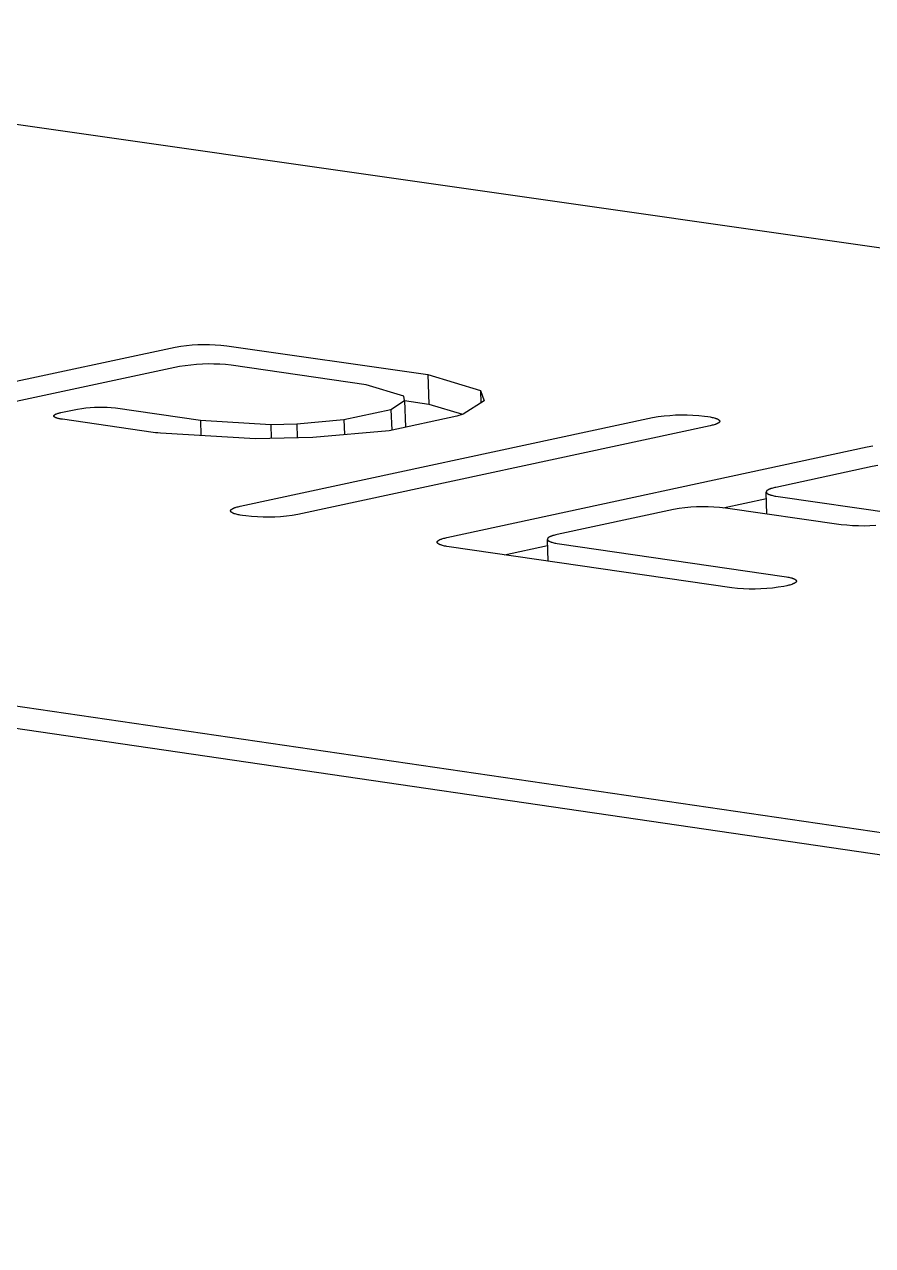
# Model space of a CAD drawing. Header units: millimetres. Extents: x -1283 to 2747, y -259 to 2557.
# Drawn here: x -535.89 to -512.6, y 945.01 to 978.54 of the extents above; entities that cross this region are included whole.
import ezdxf

# ---------------------------------------------------------------- set-up
doc = ezdxf.new("R2010")
doc.units = ezdxf.units.MM
doc.header["$MEASUREMENT"] = 0
doc.layers.add('Utwórz2D linie widoczne', color=7, linetype='Continuous', true_color=0x000000)

msp = doc.modelspace()

# ---------------------------------------------------------------- linework, layer by layer
at = {"layer": 'Utwórz2D linie widoczne'}
for p, q in [((-393.259, 955.363), (-619.191, 987.682)), ((-661.846, 978.192), (-439.773, 945.755)), ((-665.258, 978.093), (-438.953, 945.012)), ((-531.283, 969.743), (-531.125, 969.753)), ((-531.125, 969.753), (-530.967, 969.757)), ((-530.967, 969.757), (-530.809, 969.756)), ((-530.809, 969.756), (-530.65, 969.75)), ((-530.65, 969.75), (-530.492, 969.739)), ((-543.212, 967.235), (-531.755, 969.684)), ((-531.755, 969.684), (-531.598, 969.709)), ((-531.598, 969.709), (-531.441, 969.728)), ((-531.441, 969.728), (-531.283, 969.743)), ((-530.492, 969.739), (-530.335, 969.722)), ((-530.335, 969.722), (-524.812, 968.927)), ((-531.633, 969.147), (-541.639, 967.007)), ((-531.476, 969.172), (-531.633, 969.147)), ((-531.319, 969.192), (-531.476, 969.172)), ((-531.161, 969.206), (-531.319, 969.192)), ((-531.003, 969.216), (-531.161, 969.206)), ((-530.845, 969.22), (-531.003, 969.216)), ((-530.686, 969.219), (-530.845, 969.22)), ((-530.528, 969.213), (-530.686, 969.219)), ((-530.369, 969.202), (-530.528, 969.213)), ((-530.212, 969.186), (-530.369, 969.202)), ((-526.506, 968.651), (-530.212, 969.186)), ((-524.812, 968.927), (-523.37, 968.491)), ((-524.812, 968.927), (-524.785, 968.118)), ((-525.47, 968.341), (-526.506, 968.651)), ((-523.37, 968.491), (-523.268, 968.212)), ((-523.37, 968.491), (-523.359, 968.155)), ((-525.824, 967.969), (-525.449, 968.214)), ((-525.449, 968.214), (-525.47, 968.341)), ((-525.449, 968.214), (-525.425, 967.485)), ((-525.449, 968.214), (-524.785, 968.118)), ((-524.785, 968.118), (-523.858, 967.838)), ((-523.268, 968.212), (-523.846, 967.845)), ((-535.081, 967.799), (-535.08, 967.8)), ((-535.081, 967.798), (-535.081, 967.799)), ((-535.081, 967.797), (-535.081, 967.798)), ((-535.081, 967.798), (-535.081, 967.798)), ((-535.081, 967.796), (-535.081, 967.797)), ((-535.081, 967.795), (-535.081, 967.796)), ((-535.081, 967.794), (-535.081, 967.795)), ((-535.081, 967.793), (-535.081, 967.794)), ((-535.081, 967.792), (-535.081, 967.793)), ((-535.081, 967.791), (-535.081, 967.792)), ((-535.081, 967.792), (-535.081, 967.792)), ((-535.081, 967.79), (-535.081, 967.791)), ((-535.081, 967.789), (-535.081, 967.79)), ((-535.081, 967.788), (-535.081, 967.789)), ((-535.08, 967.787), (-535.081, 967.788)), ((-535.08, 967.803), (-535.079, 967.804)), ((-535.08, 967.802), (-535.08, 967.803)), ((-535.08, 967.801), (-535.08, 967.802)), ((-535.08, 967.8), (-535.08, 967.801)), ((-535.08, 967.786), (-535.08, 967.787)), ((-535.08, 967.785), (-535.08, 967.786)), ((-535.08, 967.786), (-535.08, 967.786)), ((-535.079, 967.784), (-535.08, 967.785)), ((-535.079, 967.804), (-535.078, 967.805)), ((-535.079, 967.804), (-535.079, 967.804)), ((-535.079, 967.783), (-535.079, 967.784)), ((-535.078, 967.782), (-535.079, 967.783)), ((-535.078, 967.807), (-535.077, 967.808)), ((-535.078, 967.806), (-535.078, 967.807)), ((-535.078, 967.805), (-535.078, 967.806)), ((-535.078, 967.781), (-535.078, 967.782)), ((-535.078, 967.78), (-535.078, 967.781)), ((-535.077, 967.78), (-535.078, 967.78)), ((-535.077, 967.809), (-535.076, 967.81)), ((-535.077, 967.808), (-535.077, 967.809)), ((-535.076, 967.779), (-535.077, 967.78)), ((-535.076, 967.81), (-535.075, 967.81)), ((-535.076, 967.778), (-535.076, 967.779)), ((-535.075, 967.777), (-535.076, 967.778)), ((-535.075, 967.811), (-535.074, 967.812)), ((-535.075, 967.81), (-535.075, 967.811)), ((-535.075, 967.776), (-535.075, 967.777)), ((-535.074, 967.775), (-535.075, 967.776)), ((-535.074, 967.812), (-535.073, 967.813)), ((-535.073, 967.775), (-535.074, 967.775)), ((-535.073, 967.814), (-535.072, 967.815)), ((-535.073, 967.813), (-535.073, 967.814)), ((-535.073, 967.774), (-535.073, 967.775)), ((-535.072, 967.773), (-535.073, 967.774)), ((-535.072, 967.815), (-535.071, 967.815)), ((-535.071, 967.772), (-535.072, 967.773)), ((-535.071, 967.815), (-535.07, 967.816)), ((-535.07, 967.771), (-535.071, 967.772)), ((-535.07, 967.817), (-535.069, 967.818)), ((-535.07, 967.816), (-535.07, 967.817)), ((-535.07, 967.77), (-535.07, 967.771)), ((-535.069, 967.77), (-535.07, 967.77)), ((-535.069, 967.818), (-535.068, 967.819)), ((-535.068, 967.769), (-535.069, 967.77)), ((-535.068, 967.819), (-535.066, 967.821)), ((-535.067, 967.768), (-535.068, 967.769)), ((-535.065, 967.766), (-535.067, 967.768)), ((-535.066, 967.821), (-535.064, 967.822)), ((-535.063, 967.765), (-535.065, 967.766)), ((-535.064, 967.822), (-535.062, 967.824)), ((-535.061, 967.763), (-535.063, 967.765)), ((-535.062, 967.824), (-535.06, 967.826)), ((-535.059, 967.762), (-535.061, 967.763)), ((-535.06, 967.826), (-535.058, 967.827)), ((-535.056, 967.76), (-535.059, 967.762)), ((-535.058, 967.827), (-535.055, 967.829)), ((-535.054, 967.758), (-535.056, 967.76)), ((-535.055, 967.829), (-535.053, 967.831)), ((-535.051, 967.757), (-535.054, 967.758)), ((-535.053, 967.831), (-535.05, 967.832)), ((-535.048, 967.755), (-535.051, 967.757)), ((-535.05, 967.832), (-535.047, 967.834)), ((-535.045, 967.754), (-535.048, 967.755)), ((-535.047, 967.834), (-535.044, 967.836)), ((-535.042, 967.752), (-535.045, 967.754)), ((-535.044, 967.836), (-535.038, 967.839)), ((-535.036, 967.749), (-535.042, 967.752)), ((-535.038, 967.839), (-535.032, 967.842)), ((-535.03, 967.746), (-535.036, 967.749)), ((-535.032, 967.842), (-535.025, 967.845)), ((-535.023, 967.743), (-535.03, 967.746)), ((-535.025, 967.845), (-535.018, 967.848)), ((-535.015, 967.74), (-535.023, 967.743)), ((-535.018, 967.848), (-535.011, 967.851)), ((-535.007, 967.738), (-535.015, 967.74)), ((-535.011, 967.851), (-535.003, 967.854)), ((-534.999, 967.735), (-535.007, 967.738)), ((-535.003, 967.854), (-534.986, 967.86)), ((-534.991, 967.732), (-534.999, 967.735)), ((-534.986, 967.86), (-534.968, 967.866)), ((-534.968, 967.866), (-534.949, 967.872)), ((-534.949, 967.872), (-534.929, 967.877)), ((-534.929, 967.877), (-534.908, 967.882)), ((-534.908, 967.882), (-534.886, 967.887)), ((-534.886, 967.887), (-534.433, 967.984)), ((-534.433, 967.984), (-534.318, 968.002)), ((-534.318, 968.002), (-534.203, 968.017)), ((-534.203, 968.017), (-534.086, 968.028)), ((-534.086, 968.028), (-533.97, 968.035)), ((-533.97, 968.035), (-533.853, 968.038)), ((-533.853, 968.038), (-533.737, 968.037)), ((-533.737, 968.037), (-533.62, 968.033)), ((-533.62, 968.033), (-533.504, 968.024)), ((-533.504, 968.024), (-533.388, 968.012)), ((-533.388, 968.012), (-531.057, 967.676)), ((-529.962, 965.315), (-518.64, 967.75)), ((-527.115, 967.692), (-525.824, 967.969)), ((-524.011, 967.789), (-525.873, 967.389)), ((-525.824, 967.969), (-525.805, 967.404)), ((-523.846, 967.845), (-524.011, 967.789)), ((-518.64, 967.75), (-518.483, 967.775)), ((-518.483, 967.775), (-518.325, 967.795)), ((-518.325, 967.795), (-518.167, 967.81)), ((-518.167, 967.81), (-518.009, 967.82)), ((-518.009, 967.82), (-517.85, 967.824)), ((-517.85, 967.824), (-517.691, 967.823)), ((-517.691, 967.823), (-517.533, 967.817)), ((-517.533, 967.817), (-517.374, 967.806)), ((-517.374, 967.806), (-517.217, 967.789)), ((-517.217, 967.789), (-517.126, 967.776)), ((-517.126, 967.776), (-517.061, 967.766)), ((-517.061, 967.766), (-517.031, 967.76)), ((-517.031, 967.76), (-517.001, 967.754)), ((-517.001, 967.754), (-516.973, 967.747)), ((-516.973, 967.747), (-516.947, 967.741)), ((-516.947, 967.741), (-516.922, 967.734)), ((-516.922, 967.734), (-516.91, 967.73)), ((-534.973, 967.727), (-534.991, 967.732)), ((-534.953, 967.722), (-534.973, 967.727)), ((-534.933, 967.717), (-534.953, 967.722)), ((-534.911, 967.713), (-534.933, 967.717)), ((-534.889, 967.708), (-534.911, 967.713)), ((-534.842, 967.701), (-534.889, 967.708)), ((-532.355, 967.341), (-534.842, 967.701)), ((-531.057, 967.676), (-529.122, 967.558)), ((-531.057, 967.676), (-531.043, 967.255)), ((-529.122, 967.558), (-528.409, 967.579)), ((-529.122, 967.558), (-529.11, 967.176)), ((-528.409, 967.579), (-527.115, 967.692)), ((-528.409, 967.579), (-528.396, 967.192)), ((-517.06, 967.523), (-528.38, 965.086)), ((-527.115, 967.692), (-527.101, 967.28)), ((-517.03, 967.529), (-517.06, 967.523)), ((-517.002, 967.536), (-517.03, 967.529)), ((-516.974, 967.543), (-517.002, 967.536)), ((-516.949, 967.551), (-516.974, 967.543)), ((-516.924, 967.559), (-516.949, 967.551)), ((-516.913, 967.563), (-516.924, 967.559)), ((-516.902, 967.567), (-516.913, 967.563)), ((-516.91, 967.73), (-516.899, 967.726)), ((-516.891, 967.571), (-516.902, 967.567)), ((-516.899, 967.726), (-516.888, 967.722)), ((-516.881, 967.575), (-516.891, 967.571)), ((-516.888, 967.722), (-516.878, 967.718)), ((-516.871, 967.58), (-516.881, 967.575)), ((-516.878, 967.718), (-516.869, 967.714)), ((-516.862, 967.584), (-516.871, 967.58)), ((-516.869, 967.714), (-516.859, 967.71)), ((-516.854, 967.588), (-516.862, 967.584)), ((-516.859, 967.71), (-516.851, 967.706)), ((-516.845, 967.593), (-516.854, 967.588)), ((-516.851, 967.706), (-516.847, 967.704)), ((-516.847, 967.704), (-516.843, 967.702)), ((-516.842, 967.595), (-516.845, 967.593)), ((-516.843, 967.702), (-516.839, 967.7)), ((-516.838, 967.597), (-516.842, 967.595)), ((-516.839, 967.7), (-516.836, 967.698)), ((-516.834, 967.599), (-516.838, 967.597)), ((-516.836, 967.698), (-516.832, 967.696)), ((-516.831, 967.602), (-516.834, 967.599)), ((-516.832, 967.696), (-516.829, 967.693)), ((-516.828, 967.604), (-516.831, 967.602)), ((-516.829, 967.693), (-516.826, 967.691)), ((-516.825, 967.606), (-516.828, 967.604)), ((-516.826, 967.691), (-516.823, 967.689)), ((-516.822, 967.608), (-516.825, 967.606)), ((-516.823, 967.689), (-516.82, 967.687)), ((-516.819, 967.611), (-516.822, 967.608)), ((-516.82, 967.687), (-516.817, 967.685)), ((-516.817, 967.613), (-516.819, 967.611)), ((-516.817, 967.685), (-516.815, 967.682)), ((-516.814, 967.615), (-516.817, 967.613)), ((-516.815, 967.682), (-516.813, 967.681)), ((-516.813, 967.616), (-516.814, 967.615)), ((-516.813, 967.681), (-516.812, 967.68)), ((-516.812, 967.618), (-516.813, 967.616)), ((-516.812, 967.68), (-516.811, 967.679)), ((-516.811, 967.619), (-516.812, 967.618)), ((-516.811, 967.679), (-516.81, 967.678)), ((-516.81, 967.62), (-516.811, 967.619)), ((-516.81, 967.678), (-516.809, 967.677)), ((-516.809, 967.621), (-516.81, 967.62)), ((-516.809, 967.677), (-516.808, 967.676)), ((-516.808, 967.622), (-516.809, 967.621)), ((-516.808, 967.676), (-516.807, 967.674)), ((-516.807, 967.623), (-516.808, 967.622)), ((-516.807, 967.674), (-516.806, 967.673)), ((-516.806, 967.625), (-516.807, 967.623)), ((-516.806, 967.673), (-516.805, 967.672)), ((-516.805, 967.626), (-516.806, 967.625)), ((-516.805, 967.672), (-516.805, 967.671)), ((-516.805, 967.671), (-516.804, 967.67)), ((-516.804, 967.627), (-516.805, 967.626)), ((-516.804, 967.67), (-516.803, 967.669)), ((-516.803, 967.628), (-516.804, 967.627)), ((-516.803, 967.669), (-516.802, 967.668)), ((-516.802, 967.63), (-516.803, 967.629)), ((-516.803, 967.629), (-516.803, 967.628)), ((-516.802, 967.668), (-516.802, 967.666)), ((-516.802, 967.666), (-516.801, 967.665)), ((-516.801, 967.632), (-516.802, 967.63)), ((-516.801, 967.665), (-516.8, 967.664)), ((-516.8, 967.634), (-516.801, 967.633)), ((-516.801, 967.633), (-516.801, 967.632)), ((-516.8, 967.664), (-516.8, 967.663)), ((-516.8, 967.663), (-516.799, 967.662)), ((-516.799, 967.636), (-516.8, 967.635)), ((-516.8, 967.635), (-516.8, 967.634)), ((-516.799, 967.662), (-516.799, 967.661)), ((-516.799, 967.661), (-516.799, 967.66)), ((-516.799, 967.66), (-516.798, 967.658)), ((-516.798, 967.639), (-516.799, 967.637)), ((-516.799, 967.637), (-516.799, 967.636)), ((-516.798, 967.658), (-516.798, 967.657)), ((-516.798, 967.657), (-516.798, 967.656)), ((-516.798, 967.656), (-516.797, 967.655)), ((-516.797, 967.642), (-516.798, 967.641)), ((-516.798, 967.641), (-516.798, 967.64)), ((-516.798, 967.64), (-516.798, 967.639)), ((-516.797, 967.655), (-516.797, 967.654)), ((-516.797, 967.654), (-516.797, 967.653)), ((-516.797, 967.653), (-516.797, 967.651)), ((-516.797, 967.651), (-516.797, 967.65)), ((-516.797, 967.65), (-516.797, 967.649)), ((-516.797, 967.649), (-516.797, 967.648)), ((-516.797, 967.648), (-516.797, 967.647)), ((-516.797, 967.647), (-516.797, 967.646)), ((-516.797, 967.646), (-516.797, 967.644)), ((-516.797, 967.644), (-516.797, 967.643)), ((-516.797, 967.643), (-516.797, 967.642)), ((-532.289, 967.333), (-532.355, 967.341)), ((-532.222, 967.327), (-532.289, 967.333)), ((-532.156, 967.322), (-532.222, 967.327)), ((-529.548, 967.165), (-532.156, 967.322)), ((-527.971, 967.203), (-529.548, 967.165)), ((-525.873, 967.389), (-527.971, 967.203)), ((-524.289, 964.455), (-512.745, 966.945)), ((-512.745, 966.945), (-512.588, 966.97)), ((-512.609, 966.404), (-515.255, 965.833)), ((-512.452, 966.429), (-512.609, 966.404)), ((-515.514, 965.722), (-515.515, 965.721)), ((-515.515, 965.721), (-515.515, 965.72)), ((-515.513, 965.725), (-515.514, 965.723)), ((-515.514, 965.723), (-515.514, 965.722)), ((-515.512, 965.726), (-515.513, 965.725)), ((-515.511, 965.727), (-515.512, 965.726)), ((-515.51, 965.729), (-515.511, 965.728)), ((-515.511, 965.728), (-515.511, 965.727)), ((-515.509, 965.73), (-515.51, 965.729)), ((-515.508, 965.732), (-515.509, 965.73)), ((-515.507, 965.733), (-515.508, 965.732)), ((-515.506, 965.734), (-515.507, 965.733)), ((-515.505, 965.735), (-515.506, 965.734)), ((-515.504, 965.736), (-515.505, 965.735)), ((-515.503, 965.737), (-515.504, 965.736)), ((-515.502, 965.739), (-515.503, 965.737)), ((-515.501, 965.74), (-515.502, 965.739)), ((-515.498, 965.742), (-515.501, 965.74)), ((-515.496, 965.744), (-515.498, 965.742)), ((-515.493, 965.747), (-515.496, 965.744)), ((-515.49, 965.749), (-515.493, 965.747)), ((-515.487, 965.751), (-515.49, 965.749)), ((-515.484, 965.754), (-515.487, 965.751)), ((-515.48, 965.756), (-515.484, 965.754)), ((-515.477, 965.758), (-515.48, 965.756)), ((-515.473, 965.76), (-515.477, 965.758)), ((-515.469, 965.763), (-515.473, 965.76)), ((-515.461, 965.767), (-515.469, 965.763)), ((-515.453, 965.771), (-515.461, 965.767)), ((-515.444, 965.776), (-515.453, 965.771)), ((-515.434, 965.78), (-515.444, 965.776)), ((-515.424, 965.784), (-515.434, 965.78)), ((-515.413, 965.788), (-515.424, 965.784)), ((-515.402, 965.793), (-515.413, 965.788)), ((-515.39, 965.797), (-515.402, 965.793)), ((-515.366, 965.804), (-515.39, 965.797)), ((-515.34, 965.812), (-515.366, 965.804)), ((-515.313, 965.819), (-515.34, 965.812)), ((-515.284, 965.826), (-515.313, 965.819)), ((-515.255, 965.833), (-515.284, 965.826)), ((-516.705, 965.274), (-515.512, 965.531)), ((-515.517, 965.713), (-515.518, 965.712)), ((-515.518, 965.712), (-515.518, 965.71)), ((-515.518, 965.71), (-515.518, 965.709)), ((-515.518, 965.709), (-515.518, 965.708)), ((-515.518, 965.708), (-515.518, 965.707)), ((-515.518, 965.707), (-515.518, 965.706)), ((-515.518, 965.706), (-515.518, 965.705)), ((-515.518, 965.705), (-515.518, 965.703)), ((-515.518, 965.703), (-515.518, 965.702)), ((-515.518, 965.702), (-515.518, 965.701)), ((-515.518, 965.701), (-515.518, 965.7)), ((-515.518, 965.7), (-515.517, 965.699)), ((-515.499, 965.1), (-515.518, 965.698)), ((-515.516, 965.716), (-515.517, 965.715)), ((-515.517, 965.715), (-515.517, 965.714)), ((-515.517, 965.714), (-515.517, 965.713)), ((-515.517, 965.699), (-515.517, 965.698)), ((-515.517, 965.698), (-515.517, 965.696)), ((-515.517, 965.696), (-515.516, 965.695)), ((-515.515, 965.72), (-515.516, 965.719)), ((-515.516, 965.719), (-515.516, 965.718)), ((-515.516, 965.718), (-515.516, 965.716)), ((-515.516, 965.695), (-515.516, 965.694)), ((-515.516, 965.694), (-515.515, 965.693)), ((-515.515, 965.693), (-515.515, 965.692)), ((-515.515, 965.692), (-515.514, 965.691)), ((-515.514, 965.691), (-515.514, 965.689)), ((-515.514, 965.689), (-515.513, 965.688)), ((-515.513, 965.688), (-515.513, 965.687)), ((-515.513, 965.687), (-515.512, 965.686)), ((-515.512, 965.686), (-515.511, 965.685)), ((-515.511, 965.685), (-515.51, 965.684)), ((-515.51, 965.684), (-515.509, 965.683)), ((-515.509, 965.683), (-515.509, 965.681)), ((-515.509, 965.681), (-515.508, 965.68)), ((-515.508, 965.68), (-515.507, 965.679)), ((-515.507, 965.679), (-515.506, 965.678)), ((-515.506, 965.678), (-515.505, 965.677)), ((-515.505, 965.677), (-515.504, 965.676)), ((-515.504, 965.676), (-515.503, 965.675)), ((-515.503, 965.675), (-515.501, 965.674)), ((-515.501, 965.674), (-515.5, 965.672)), ((-515.5, 965.672), (-515.498, 965.67)), ((-515.498, 965.67), (-515.495, 965.668)), ((-515.495, 965.668), (-515.492, 965.666)), ((-515.492, 965.666), (-515.489, 965.664)), ((-515.489, 965.664), (-515.486, 965.661)), ((-515.486, 965.661), (-515.483, 965.659)), ((-515.483, 965.659), (-515.479, 965.657)), ((-515.479, 965.657), (-515.476, 965.655)), ((-515.476, 965.655), (-515.472, 965.653)), ((-515.472, 965.653), (-515.468, 965.651)), ((-515.468, 965.651), (-515.464, 965.648)), ((-515.464, 965.648), (-515.455, 965.644)), ((-515.455, 965.644), (-515.446, 965.64)), ((-515.446, 965.64), (-515.436, 965.636)), ((-515.436, 965.636), (-515.426, 965.632)), ((-515.426, 965.632), (-515.415, 965.628)), ((-515.415, 965.628), (-515.404, 965.625)), ((-515.404, 965.625), (-515.392, 965.621)), ((-515.392, 965.621), (-515.367, 965.614)), ((-515.367, 965.614), (-515.341, 965.607)), ((-515.341, 965.607), (-515.313, 965.6)), ((-515.313, 965.6), (-515.283, 965.594)), ((-515.283, 965.594), (-515.253, 965.589)), ((-515.253, 965.589), (-515.188, 965.578)), ((-515.188, 965.578), (-512.014, 965.12)), ((-530.227, 965.195), (-530.226, 965.196)), ((-530.227, 965.194), (-530.227, 965.195)), ((-530.227, 965.193), (-530.227, 965.194)), ((-530.227, 965.191), (-530.227, 965.193)), ((-530.227, 965.19), (-530.227, 965.191)), ((-530.227, 965.189), (-530.227, 965.19)), ((-530.227, 965.188), (-530.227, 965.189)), ((-530.227, 965.187), (-530.227, 965.188)), ((-530.227, 965.186), (-530.227, 965.187)), ((-530.227, 965.184), (-530.227, 965.186)), ((-530.227, 965.183), (-530.227, 965.184)), ((-530.227, 965.182), (-530.227, 965.183)), ((-530.227, 965.181), (-530.227, 965.182)), ((-530.227, 965.18), (-530.227, 965.181)), ((-530.226, 965.179), (-530.227, 965.18)), ((-530.226, 965.198), (-530.225, 965.2)), ((-530.226, 965.197), (-530.226, 965.198)), ((-530.226, 965.196), (-530.226, 965.197)), ((-530.226, 965.177), (-530.226, 965.179)), ((-530.226, 965.176), (-530.226, 965.177)), ((-530.225, 965.175), (-530.226, 965.176)), ((-530.225, 965.201), (-530.224, 965.202)), ((-530.225, 965.2), (-530.225, 965.201)), ((-530.225, 965.174), (-530.225, 965.175)), ((-530.224, 965.173), (-530.225, 965.174)), ((-530.224, 965.203), (-530.223, 965.204)), ((-530.224, 965.202), (-530.224, 965.203)), ((-530.224, 965.172), (-530.224, 965.173)), ((-530.223, 965.17), (-530.224, 965.172)), ((-530.223, 965.206), (-530.222, 965.207)), ((-530.223, 965.204), (-530.223, 965.206)), ((-530.222, 965.169), (-530.223, 965.17)), ((-530.222, 965.207), (-530.221, 965.208)), ((-530.222, 965.168), (-530.222, 965.169)), ((-530.221, 965.167), (-530.222, 965.168)), ((-530.221, 965.208), (-530.22, 965.209)), ((-530.22, 965.166), (-530.221, 965.167)), ((-530.22, 965.21), (-530.219, 965.211)), ((-530.22, 965.209), (-530.22, 965.21)), ((-530.219, 965.165), (-530.22, 965.166)), ((-530.219, 965.211), (-530.218, 965.213)), ((-530.218, 965.164), (-530.219, 965.165)), ((-530.218, 965.213), (-530.217, 965.214)), ((-530.218, 965.162), (-530.218, 965.164)), ((-530.217, 965.161), (-530.218, 965.162)), ((-530.217, 965.214), (-530.216, 965.215)), ((-530.216, 965.16), (-530.217, 965.161)), ((-530.216, 965.215), (-530.215, 965.216)), ((-530.215, 965.159), (-530.216, 965.16)), ((-530.215, 965.216), (-530.214, 965.217)), ((-530.214, 965.158), (-530.215, 965.159)), ((-530.214, 965.217), (-530.213, 965.218)), ((-530.212, 965.157), (-530.214, 965.158)), ((-530.213, 965.218), (-530.212, 965.22)), ((-530.212, 965.22), (-530.211, 965.221)), ((-530.211, 965.156), (-530.212, 965.157)), ((-530.211, 965.221), (-530.21, 965.222)), ((-530.21, 965.154), (-530.211, 965.156)), ((-530.21, 965.222), (-530.207, 965.224)), ((-530.209, 965.153), (-530.21, 965.154)), ((-530.208, 965.152), (-530.209, 965.153)), ((-530.205, 965.15), (-530.208, 965.152)), ((-530.207, 965.224), (-530.204, 965.227)), ((-530.202, 965.148), (-530.205, 965.15)), ((-530.204, 965.227), (-530.202, 965.229)), ((-530.202, 965.229), (-530.199, 965.231)), ((-530.199, 965.146), (-530.202, 965.148)), ((-530.199, 965.231), (-530.195, 965.233)), ((-530.196, 965.143), (-530.199, 965.146)), ((-530.193, 965.141), (-530.196, 965.143)), ((-530.195, 965.233), (-530.192, 965.236)), ((-530.189, 965.139), (-530.193, 965.141)), ((-530.192, 965.236), (-530.189, 965.238)), ((-530.189, 965.238), (-530.185, 965.24)), ((-530.186, 965.137), (-530.189, 965.139)), ((-530.182, 965.135), (-530.186, 965.137)), ((-530.185, 965.24), (-530.182, 965.242)), ((-530.182, 965.242), (-530.178, 965.245)), ((-530.178, 965.133), (-530.182, 965.135)), ((-530.178, 965.245), (-530.17, 965.249)), ((-530.174, 965.131), (-530.178, 965.133)), ((-530.166, 965.126), (-530.174, 965.131)), ((-530.17, 965.249), (-530.161, 965.254)), ((-530.157, 965.122), (-530.166, 965.126)), ((-530.161, 965.254), (-530.152, 965.258)), ((-530.147, 965.118), (-530.157, 965.122)), ((-530.152, 965.258), (-530.142, 965.262)), ((-530.137, 965.114), (-530.147, 965.118)), ((-530.142, 965.262), (-530.132, 965.266)), ((-530.126, 965.11), (-530.137, 965.114)), ((-530.132, 965.266), (-530.121, 965.271)), ((-530.115, 965.107), (-530.126, 965.11)), ((-530.121, 965.271), (-530.11, 965.275)), ((-530.103, 965.103), (-530.115, 965.107)), ((-530.11, 965.275), (-530.098, 965.279)), ((-530.078, 965.096), (-530.103, 965.103)), ((-530.098, 965.279), (-530.074, 965.287)), ((-530.052, 965.089), (-530.078, 965.096)), ((-530.074, 965.287), (-530.047, 965.294)), ((-530.024, 965.082), (-530.052, 965.089)), ((-530.047, 965.294), (-530.02, 965.302)), ((-529.995, 965.076), (-530.024, 965.082)), ((-530.02, 965.302), (-529.991, 965.309)), ((-529.964, 965.071), (-529.995, 965.076)), ((-529.991, 965.309), (-529.962, 965.315)), ((-529.9, 965.06), (-529.964, 965.071)), ((-529.809, 965.047), (-529.9, 965.06)), ((-528.537, 965.061), (-528.695, 965.041)), ((-528.38, 965.086), (-528.537, 965.061)), ((-518.067, 965.226), (-521.264, 964.536)), ((-517.91, 965.251), (-518.067, 965.226)), ((-517.752, 965.271), (-517.91, 965.251)), ((-517.593, 965.286), (-517.752, 965.271)), ((-517.434, 965.296), (-517.593, 965.286)), ((-517.275, 965.3), (-517.434, 965.296)), ((-517.116, 965.299), (-517.275, 965.3)), ((-516.957, 965.293), (-517.116, 965.299)), ((-516.798, 965.282), (-516.957, 965.293)), ((-516.64, 965.265), (-516.798, 965.282)), ((-513.465, 964.806), (-516.64, 965.265)), ((-529.65, 965.03), (-529.809, 965.047)), ((-529.491, 965.019), (-529.65, 965.03)), ((-529.332, 965.013), (-529.491, 965.019)), ((-529.173, 965.012), (-529.332, 965.013)), ((-529.013, 965.016), (-529.173, 965.012)), ((-528.854, 965.026), (-529.013, 965.016)), ((-528.695, 965.041), (-528.854, 965.026)), ((-513.307, 964.79), (-513.465, 964.806)), ((-513.148, 964.778), (-513.307, 964.79)), ((-512.989, 964.772), (-513.148, 964.778)), ((-512.829, 964.771), (-512.989, 964.772)), ((-512.67, 964.775), (-512.829, 964.771)), ((-512.511, 964.785), (-512.67, 964.775)), ((-524.516, 964.377), (-524.513, 964.38)), ((-524.513, 964.38), (-524.509, 964.382)), ((-524.509, 964.382), (-524.505, 964.384)), ((-524.505, 964.384), (-524.497, 964.389)), ((-524.497, 964.389), (-524.488, 964.393)), ((-524.488, 964.393), (-524.479, 964.398)), ((-524.479, 964.398), (-524.469, 964.402)), ((-524.469, 964.402), (-524.459, 964.406)), ((-524.459, 964.406), (-524.449, 964.41)), ((-524.449, 964.41), (-524.437, 964.414)), ((-524.437, 964.414), (-524.426, 964.418)), ((-524.426, 964.418), (-524.401, 964.426)), ((-524.401, 964.426), (-524.375, 964.434)), ((-524.375, 964.434), (-524.348, 964.441)), ((-524.348, 964.441), (-524.319, 964.448)), ((-524.319, 964.448), (-524.289, 964.455)), ((-521.527, 964.417), (-521.528, 964.416)), ((-521.528, 964.416), (-521.528, 964.415)), ((-521.528, 964.415), (-521.528, 964.413)), ((-521.528, 964.413), (-521.528, 964.412)), ((-521.528, 964.412), (-521.528, 964.411)), ((-521.528, 964.411), (-521.528, 964.41)), ((-521.528, 964.41), (-521.528, 964.409)), ((-521.528, 964.409), (-521.528, 964.407)), ((-521.528, 964.407), (-521.528, 964.406)), ((-521.528, 964.406), (-521.528, 964.405)), ((-521.528, 964.405), (-521.528, 964.404)), ((-521.528, 964.404), (-521.528, 964.403)), ((-521.528, 964.403), (-521.528, 964.402)), ((-521.528, 964.402), (-521.527, 964.4)), ((-521.509, 963.806), (-521.528, 964.4)), ((-521.526, 964.42), (-521.527, 964.419)), ((-521.527, 964.419), (-521.527, 964.418)), ((-521.527, 964.418), (-521.527, 964.417)), ((-521.527, 964.4), (-521.527, 964.399)), ((-521.527, 964.399), (-521.527, 964.398)), ((-521.527, 964.398), (-521.526, 964.397)), ((-521.525, 964.423), (-521.526, 964.422)), ((-521.526, 964.422), (-521.526, 964.42)), ((-521.526, 964.397), (-521.526, 964.396)), ((-521.526, 964.396), (-521.525, 964.395)), ((-521.524, 964.425), (-521.525, 964.424)), ((-521.525, 964.424), (-521.525, 964.423)), ((-521.525, 964.395), (-521.525, 964.393)), ((-521.525, 964.393), (-521.524, 964.392)), ((-521.523, 964.427), (-521.524, 964.426)), ((-521.524, 964.426), (-521.524, 964.425)), ((-521.524, 964.392), (-521.524, 964.391)), ((-521.524, 964.391), (-521.523, 964.39)), ((-521.522, 964.429), (-521.523, 964.427)), ((-521.523, 964.39), (-521.522, 964.389)), ((-521.521, 964.431), (-521.522, 964.43)), ((-521.522, 964.43), (-521.522, 964.429)), ((-521.522, 964.389), (-521.522, 964.388)), ((-521.522, 964.388), (-521.521, 964.387)), ((-521.52, 964.432), (-521.521, 964.431)), ((-521.521, 964.387), (-521.52, 964.385)), ((-521.519, 964.433), (-521.52, 964.432)), ((-521.52, 964.385), (-521.519, 964.384)), ((-521.518, 964.435), (-521.519, 964.433)), ((-521.519, 964.384), (-521.518, 964.383)), ((-521.517, 964.436), (-521.518, 964.435)), ((-521.518, 964.383), (-521.517, 964.382)), ((-521.516, 964.437), (-521.517, 964.436)), ((-521.517, 964.382), (-521.516, 964.381)), ((-521.515, 964.438), (-521.516, 964.437)), ((-521.516, 964.381), (-521.515, 964.38)), ((-521.514, 964.439), (-521.515, 964.438)), ((-521.515, 964.38), (-521.514, 964.379)), ((-521.513, 964.44), (-521.514, 964.439)), ((-521.512, 964.442), (-521.513, 964.44)), ((-521.511, 964.443), (-521.512, 964.442)), ((-521.508, 964.445), (-521.511, 964.443)), ((-521.506, 964.447), (-521.508, 964.445)), ((-521.503, 964.45), (-521.506, 964.447)), ((-521.5, 964.452), (-521.503, 964.45)), ((-521.497, 964.454), (-521.5, 964.452)), ((-521.494, 964.457), (-521.497, 964.454)), ((-521.49, 964.459), (-521.494, 964.457)), ((-521.487, 964.461), (-521.49, 964.459)), ((-521.483, 964.463), (-521.487, 964.461)), ((-521.479, 964.466), (-521.483, 964.463)), ((-521.471, 964.47), (-521.479, 964.466)), ((-521.462, 964.474), (-521.471, 964.47)), ((-521.453, 964.479), (-521.462, 964.474)), ((-521.443, 964.483), (-521.453, 964.479)), ((-521.433, 964.487), (-521.443, 964.483)), ((-521.423, 964.492), (-521.433, 964.487)), ((-521.411, 964.496), (-521.423, 964.492)), ((-521.4, 964.5), (-521.411, 964.496)), ((-521.375, 964.508), (-521.4, 964.5)), ((-521.349, 964.515), (-521.375, 964.508)), ((-521.322, 964.523), (-521.349, 964.515)), ((-521.293, 964.53), (-521.322, 964.523)), ((-521.264, 964.536), (-521.293, 964.53)), ((-524.555, 964.33), (-524.554, 964.331)), ((-524.555, 964.329), (-524.555, 964.33)), ((-524.555, 964.327), (-524.555, 964.329)), ((-524.555, 964.326), (-524.555, 964.327)), ((-524.555, 964.325), (-524.555, 964.326)), ((-524.554, 964.324), (-524.555, 964.325)), ((-524.554, 964.336), (-524.553, 964.337)), ((-524.554, 964.334), (-524.554, 964.336)), ((-524.554, 964.333), (-524.554, 964.334)), ((-524.554, 964.332), (-524.554, 964.333)), ((-524.554, 964.331), (-524.554, 964.332)), ((-524.554, 964.323), (-524.554, 964.324)), ((-524.554, 964.321), (-524.554, 964.323)), ((-524.554, 964.32), (-524.554, 964.321)), ((-524.554, 964.319), (-524.554, 964.32)), ((-524.553, 964.318), (-524.554, 964.319)), ((-524.553, 964.339), (-524.552, 964.34)), ((-524.553, 964.338), (-524.553, 964.339)), ((-524.553, 964.337), (-524.553, 964.338)), ((-524.553, 964.317), (-524.553, 964.318)), ((-524.553, 964.316), (-524.553, 964.317)), ((-524.552, 964.314), (-524.553, 964.316)), ((-524.552, 964.341), (-524.551, 964.343)), ((-524.552, 964.34), (-524.552, 964.341)), ((-524.552, 964.313), (-524.552, 964.314)), ((-524.551, 964.312), (-524.552, 964.313)), ((-524.551, 964.343), (-524.55, 964.344)), ((-524.551, 964.311), (-524.551, 964.312)), ((-524.55, 964.31), (-524.551, 964.311)), ((-524.55, 964.345), (-524.549, 964.346)), ((-524.55, 964.344), (-524.55, 964.345)), ((-524.549, 964.309), (-524.55, 964.31)), ((-524.549, 964.347), (-524.548, 964.349)), ((-524.549, 964.346), (-524.549, 964.347)), ((-524.549, 964.307), (-524.549, 964.309)), ((-524.548, 964.306), (-524.549, 964.307)), ((-524.548, 964.349), (-524.547, 964.35)), ((-524.547, 964.305), (-524.548, 964.306)), ((-524.547, 964.35), (-524.546, 964.351)), ((-524.546, 964.304), (-524.547, 964.305)), ((-524.546, 964.351), (-524.545, 964.352)), ((-524.545, 964.303), (-524.546, 964.304)), ((-524.545, 964.352), (-524.544, 964.353)), ((-524.545, 964.302), (-524.545, 964.303)), ((-524.544, 964.301), (-524.545, 964.302)), ((-524.544, 964.353), (-524.543, 964.354)), ((-524.543, 964.299), (-524.544, 964.301)), ((-524.543, 964.354), (-524.542, 964.356)), ((-524.542, 964.298), (-524.543, 964.299)), ((-524.542, 964.356), (-524.541, 964.357)), ((-524.541, 964.297), (-524.542, 964.298)), ((-524.541, 964.357), (-524.54, 964.358)), ((-524.539, 964.296), (-524.541, 964.297)), ((-524.54, 964.358), (-524.539, 964.359)), ((-524.539, 964.359), (-524.538, 964.36)), ((-524.538, 964.295), (-524.539, 964.296)), ((-524.538, 964.36), (-524.537, 964.361)), ((-524.537, 964.294), (-524.538, 964.295)), ((-524.537, 964.361), (-524.534, 964.364)), ((-524.535, 964.292), (-524.537, 964.294)), ((-524.532, 964.289), (-524.535, 964.292)), ((-524.534, 964.364), (-524.532, 964.366)), ((-524.532, 964.366), (-524.529, 964.368)), ((-524.529, 964.287), (-524.532, 964.289)), ((-524.529, 964.368), (-524.526, 964.371)), ((-524.526, 964.285), (-524.529, 964.287)), ((-524.526, 964.371), (-524.523, 964.373)), ((-524.523, 964.283), (-524.526, 964.285)), ((-524.523, 964.373), (-524.52, 964.375)), ((-524.52, 964.28), (-524.523, 964.283)), ((-524.52, 964.375), (-524.516, 964.377)), ((-524.516, 964.278), (-524.52, 964.28)), ((-524.513, 964.276), (-524.516, 964.278)), ((-524.509, 964.274), (-524.513, 964.276)), ((-524.505, 964.272), (-524.509, 964.274)), ((-524.501, 964.27), (-524.505, 964.272)), ((-524.492, 964.266), (-524.501, 964.27)), ((-524.483, 964.262), (-524.492, 964.266)), ((-524.474, 964.257), (-524.483, 964.262)), ((-524.463, 964.254), (-524.474, 964.257)), ((-524.453, 964.25), (-524.463, 964.254)), ((-524.441, 964.246), (-524.453, 964.25)), ((-524.43, 964.242), (-524.441, 964.246)), ((-524.405, 964.235), (-524.43, 964.242)), ((-524.378, 964.228), (-524.405, 964.235)), ((-524.35, 964.222), (-524.378, 964.228)), ((-524.321, 964.215), (-524.35, 964.222)), ((-524.29, 964.21), (-524.321, 964.215)), ((-524.226, 964.199), (-524.29, 964.21)), ((-516.463, 963.075), (-524.226, 964.199)), ((-522.703, 963.979), (-521.523, 964.234)), ((-521.514, 964.379), (-521.513, 964.377)), ((-521.513, 964.377), (-521.512, 964.376)), ((-521.512, 964.376), (-521.511, 964.375)), ((-521.511, 964.375), (-521.508, 964.373)), ((-521.508, 964.373), (-521.505, 964.371)), ((-521.505, 964.371), (-521.503, 964.368)), ((-521.503, 964.368), (-521.5, 964.366)), ((-521.5, 964.366), (-521.496, 964.364)), ((-521.496, 964.364), (-521.493, 964.362)), ((-521.493, 964.362), (-521.49, 964.36)), ((-521.49, 964.36), (-521.486, 964.357)), ((-521.486, 964.357), (-521.482, 964.355)), ((-521.482, 964.355), (-521.478, 964.353)), ((-521.478, 964.353), (-521.474, 964.351)), ((-521.474, 964.351), (-521.466, 964.347)), ((-521.466, 964.347), (-521.457, 964.343)), ((-521.457, 964.343), (-521.447, 964.339)), ((-521.447, 964.339), (-521.437, 964.335)), ((-521.437, 964.335), (-521.426, 964.331)), ((-521.426, 964.331), (-521.415, 964.327)), ((-521.415, 964.327), (-521.403, 964.323)), ((-521.403, 964.323), (-521.378, 964.316)), ((-521.378, 964.316), (-521.352, 964.309)), ((-521.352, 964.309), (-521.323, 964.303)), ((-521.323, 964.303), (-521.294, 964.297)), ((-521.294, 964.297), (-521.263, 964.291)), ((-521.263, 964.291), (-521.199, 964.281)), ((-521.199, 964.281), (-515.022, 963.386)), ((-515.022, 963.386), (-514.958, 963.376)), ((-514.958, 963.376), (-514.927, 963.37)), ((-516.304, 963.058), (-516.463, 963.075)), ((-516.145, 963.046), (-516.304, 963.058)), ((-515.985, 963.04), (-516.145, 963.046)), ((-515.825, 963.039), (-515.985, 963.04)), ((-515.666, 963.044), (-515.825, 963.039)), ((-515.506, 963.053), (-515.666, 963.044)), ((-515.347, 963.068), (-515.506, 963.053)), ((-515.189, 963.088), (-515.347, 963.068)), ((-515.031, 963.114), (-515.189, 963.088)), ((-514.955, 963.13), (-515.031, 963.114)), ((-514.926, 963.137), (-514.955, 963.13)), ((-514.927, 963.37), (-514.898, 963.364)), ((-514.897, 963.144), (-514.926, 963.137)), ((-514.898, 963.364), (-514.869, 963.358)), ((-514.87, 963.151), (-514.897, 963.144)), ((-514.844, 963.159), (-514.87, 963.151)), ((-514.869, 963.358), (-514.843, 963.351)), ((-514.819, 963.167), (-514.844, 963.159)), ((-514.843, 963.351), (-514.818, 963.344)), ((-514.808, 963.171), (-514.819, 963.167)), ((-514.818, 963.344), (-514.806, 963.34)), ((-514.797, 963.175), (-514.808, 963.171)), ((-514.806, 963.34), (-514.795, 963.336)), ((-514.786, 963.179), (-514.797, 963.175)), ((-514.795, 963.336), (-514.784, 963.332)), ((-514.776, 963.183), (-514.786, 963.179)), ((-514.784, 963.332), (-514.774, 963.328)), ((-514.766, 963.188), (-514.776, 963.183)), ((-514.774, 963.328), (-514.764, 963.324)), ((-514.757, 963.192), (-514.766, 963.188)), ((-514.764, 963.324), (-514.755, 963.32)), ((-514.748, 963.197), (-514.757, 963.192)), ((-514.755, 963.32), (-514.746, 963.316)), ((-514.74, 963.201), (-514.748, 963.197)), ((-514.746, 963.316), (-514.742, 963.314)), ((-514.742, 963.314), (-514.738, 963.312)), ((-514.736, 963.203), (-514.74, 963.201)), ((-514.738, 963.312), (-514.734, 963.309)), ((-514.733, 963.206), (-514.736, 963.203)), ((-514.734, 963.309), (-514.731, 963.307)), ((-514.729, 963.208), (-514.733, 963.206)), ((-514.731, 963.307), (-514.727, 963.305)), ((-514.726, 963.21), (-514.729, 963.208)), ((-514.727, 963.305), (-514.724, 963.303)), ((-514.723, 963.212), (-514.726, 963.21)), ((-514.724, 963.303), (-514.721, 963.301)), ((-514.72, 963.215), (-514.723, 963.212)), ((-514.721, 963.301), (-514.718, 963.298)), ((-514.717, 963.217), (-514.72, 963.215)), ((-514.718, 963.298), (-514.715, 963.296)), ((-514.714, 963.219), (-514.717, 963.217)), ((-514.715, 963.296), (-514.712, 963.294)), ((-514.711, 963.222), (-514.714, 963.219)), ((-514.712, 963.294), (-514.709, 963.292)), ((-514.709, 963.224), (-514.711, 963.222)), ((-514.709, 963.292), (-514.708, 963.291)), ((-514.708, 963.225), (-514.709, 963.224)), ((-514.708, 963.291), (-514.707, 963.289)), ((-514.706, 963.226), (-514.708, 963.225)), ((-514.707, 963.289), (-514.706, 963.288)), ((-514.706, 963.288), (-514.705, 963.287)), ((-514.705, 963.227), (-514.706, 963.226)), ((-514.705, 963.287), (-514.704, 963.286)), ((-514.704, 963.229), (-514.705, 963.227)), ((-514.704, 963.286), (-514.703, 963.285)), ((-514.703, 963.23), (-514.704, 963.229)), ((-514.703, 963.285), (-514.702, 963.284)), ((-514.702, 963.231), (-514.703, 963.23)), ((-514.702, 963.284), (-514.701, 963.283)), ((-514.701, 963.232), (-514.702, 963.231)), ((-514.701, 963.283), (-514.7, 963.281)), ((-514.7, 963.233), (-514.701, 963.232)), ((-514.7, 963.281), (-514.699, 963.28)), ((-514.699, 963.236), (-514.7, 963.235)), ((-514.7, 963.235), (-514.7, 963.233)), ((-514.699, 963.28), (-514.698, 963.279)), ((-514.698, 963.237), (-514.699, 963.236)), ((-514.698, 963.279), (-514.698, 963.278)), ((-514.698, 963.278), (-514.697, 963.277)), ((-514.697, 963.238), (-514.698, 963.237)), ((-514.697, 963.277), (-514.696, 963.276)), ((-514.696, 963.24), (-514.697, 963.239)), ((-514.697, 963.239), (-514.697, 963.238)), ((-514.696, 963.276), (-514.696, 963.275)), ((-514.696, 963.275), (-514.695, 963.273)), ((-514.695, 963.242), (-514.696, 963.24)), ((-514.695, 963.273), (-514.695, 963.272)), ((-514.695, 963.272), (-514.694, 963.271)), ((-514.694, 963.244), (-514.695, 963.243)), ((-514.695, 963.243), (-514.695, 963.242)), ((-514.694, 963.271), (-514.694, 963.27)), ((-514.694, 963.27), (-514.693, 963.269)), ((-514.693, 963.246), (-514.694, 963.245)), ((-514.694, 963.245), (-514.694, 963.244)), ((-514.693, 963.269), (-514.693, 963.268)), ((-514.693, 963.268), (-514.693, 963.266)), ((-514.693, 963.266), (-514.692, 963.265)), ((-514.692, 963.25), (-514.693, 963.249)), ((-514.693, 963.249), (-514.693, 963.248)), ((-514.693, 963.248), (-514.693, 963.246)), ((-514.692, 963.265), (-514.692, 963.264)), ((-514.692, 963.264), (-514.692, 963.263)), ((-514.692, 963.263), (-514.692, 963.262)), ((-514.692, 963.262), (-514.692, 963.261)), ((-514.692, 963.261), (-514.691, 963.259)), ((-514.691, 963.256), (-514.692, 963.255)), ((-514.692, 963.255), (-514.692, 963.253)), ((-514.692, 963.253), (-514.692, 963.252)), ((-514.692, 963.252), (-514.692, 963.251)), ((-514.692, 963.251), (-514.692, 963.25)), ((-514.691, 963.259), (-514.691, 963.258)), ((-514.691, 963.258), (-514.691, 963.257)), ((-514.691, 963.257), (-514.691, 963.256))]:
    msp.add_line(p, q, dxfattribs=at)

doc.saveas('drawing.dxf')
